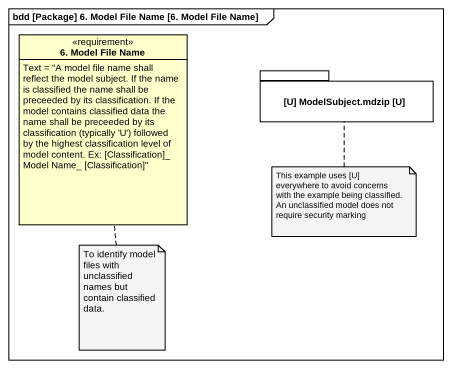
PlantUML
@startuml
mainframe bdd [Package] 6. Model File Name [6. Model File Name]
hide circle
hide empty members
class "6. Model File Name" as r6_Model_File_Name <<requirement>> {
  {field} Text = "A model file name shall reflect the model subject. If the name is classified the name shall be preceeded by its classification. If the model contains classified data the name shall be preceeded by its classification (typically 'U') followed by the highest classification level of model content. Ex: [Classification]_ Model Name_ [Classification]"
}
package "[U] ModelSubject.mdzip [U]" as U_ModelSubject_mdzip_U {
}
note bottom of U_ModelSubject_mdzip_U : This example uses [U] everywhere to avoid concerns with the example being classified. An unclassified model does not require security marking
note bottom of r6_Model_File_Name : To identify model files with unclassified names but contain classified data.
@enduml
